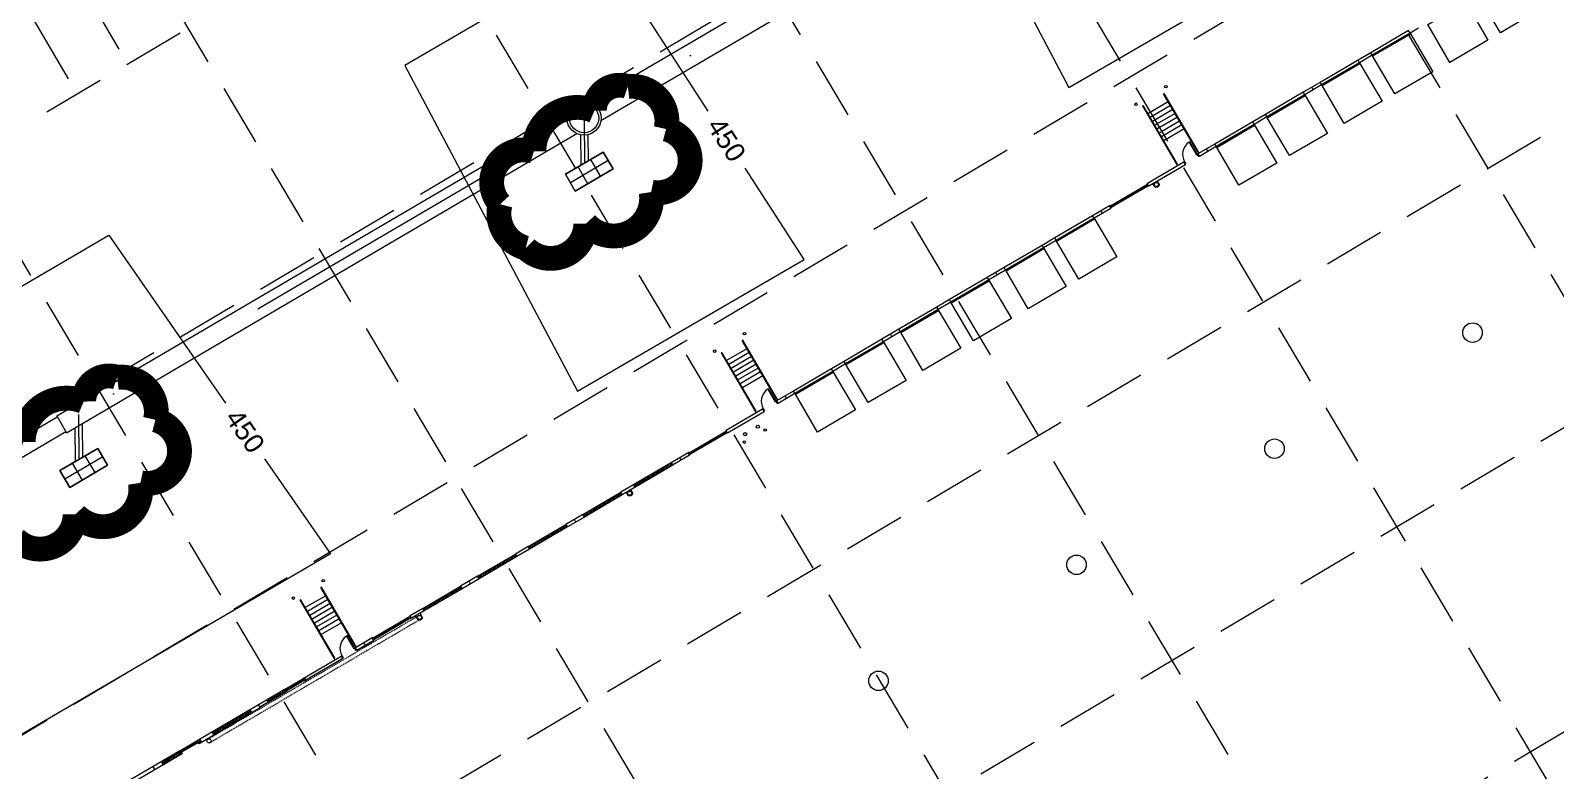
# Model space of a CAD drawing. Header units: inches. Extents: x 2527773 to 2531821, y 6906669 to 6910268.
# Drawn here: x 2529446.7 to 2529759, y 6909061.9 to 6909213.4 of the extents above; entities that cross this region are included whole.
import ezdxf
from ezdxf.enums import TextEntityAlignment as Align

# ---------------------------------------------------------------- set-up
doc = ezdxf.new("R2010")
doc.units = ezdxf.units.IN
doc.header["$MEASUREMENT"] = 0
for name, pattern in [('906-BP-01$0$HIDDEN', [0.1143, 0.0762, -0.0381]), ('DGN Style 4', [136.947622, 68.431042, -34.215521, 0.085539, -34.215521]), ('HIDDEN', [0.009525, 0.00635, -0.003175])]:
    doc.linetypes.add(name, pattern=pattern)
for name, color, linetype, lineweight in [('CE-GRADE-25128 - CE-GRAD-CONT-MAJR-LABL-STD1', 1, 'Continuous', 30), ('CE-GRADE-25128 - CE-GRAD-CONT-MAJR-LINE', 1, 'Continuous', 80), ('CE-PUTIL-25128 - CE-UTIL-STRM-INLT', 251, 'Continuous', 13), ('CE-PUTIL-25128 - CE-UTIL-STRM-RCP-CL3-48IN', 251, 'DGN Style 4', 13), ('CE-PUTIL-25128 - CE-UTIL-STRM-WALL', 251, 'Continuous', 13), ('CE-SITE-25128 - 906-BP-01$0$A-BOLLARD', 251, 'Continuous', 0), ('CE-SITE-25128 - 906-BP-01$0$A-DOCK DOOR LINE', 251, 'Continuous', 0), ('CE-SITE-25128 - 906-BP-01$0$A-DOCK-LEVELER', 251, 'Continuous', 0), ('CE-SITE-25128 - 906-BP-01$0$A-DOOR', 251, 'Continuous', 0), ('CE-SITE-25128 - 906-BP-01$0$A-DOOR-SHELL', 251, 'Continuous', 0), ('CE-SITE-25128 - 906-BP-01$0$A-FLOR', 251, 'Continuous', 0), ('CE-SITE-25128 - 906-BP-01$0$A-FLOR-STRS', 251, 'Continuous', 0), ('CE-SITE-25128 - 906-BP-01$0$A-GLAZ', 251, 'Continuous', 0), ('CE-SITE-25128 - 906-BP-01$0$A-KNOCKOUT-PANELS', 251, 'Continuous', 0), ('CE-SITE-25128 - 906-BP-01$0$A-WALL-SHELL', 251, 'Continuous', 0), ('CE-SITE-25128 - 906-BP-01$0$P-FIXT', 251, 'Continuous', 0), ('CE-SITE-25128 - a-paving', 251, 'Continuous', 0), ('CE-SITE-25128 - a-stripes', 251, 'Continuous', 0)]:
    doc.layers.add(name, color=color, linetype=linetype, lineweight=lineweight)
doc.layers.add('GRID', color=254, linetype='HIDDEN')
doc.layers.add('LEGEND', color=7, linetype='Continuous')
doc.styles.get("Standard").update_dxf_attribs({"font": 'ARIAL.TTF'})

# ---------------------------------------------------------------- blocks, each defined once
blk = doc.blocks.new('906-BP-01$0$A$C3CD811FF_2')
at = {"layer": 'CE-SITE-25128 - 906-BP-01$0$A-BOLLARD', "ltscale": 0.273403}
for centre in [(-1.961, 4.224), (-3.823, 3.132)]:
    blk.add_circle(centre, 0.0762, dxfattribs=at)
at = {"layer": 'CE-SITE-25128 - 906-BP-01$0$A-FLOR-STRS', "ltscale": 0.273403}
for p, q in [((-3.406, 3.023), (-3.374, 3.042)), ((-1.216, -0.713), (-3.406, 3.023)), ((-1.235, -0.606), (-3.374, 3.042)), ((-1.807, 3.283), (-3.078, 2.538)), ((-1.666, 3.042), (-2.937, 2.297)), ((-2.07, 3.807), (-2.103, 3.787)), ((0.036, 0.139), (-2.103, 3.787)), ((0.121, 0.071), (-2.07, 3.807)), ((-1.525, 2.801), (-2.795, 2.056)), ((-1.383, 2.56), (-2.654, 1.815)), ((-1.242, 2.319), (-2.513, 1.574)), ((-1.101, 2.078), (-2.372, 1.333)), ((-0.959, 1.837), (-2.23, 1.092)), ((-0.818, 1.596), (-2.089, 0.851)), ((0.036, 0.139), (0.069, 0.158)), ((-1.268, -0.625), (-1.235, -0.606))]:
    blk.add_line(p, q, dxfattribs=at)

msp = doc.modelspace()

# ---------------------------------------------------------------- hatches: boundary and pattern name
at = {"layer": 'CE-SITE-25128 - 906-BP-01$0$A-KNOCKOUT-PANELS', "lineweight": 0, "ltscale": 0.273403}
h = msp.add_hatch(dxfattribs=at)
h.set_pattern_fill('ANSI31', color=256, style=0)
h.set_pattern_definition([(75.381, (523.33693, 920.47266), (-0.25198581456, 0.065726627315), [])])
h.paths.add_polyline_path([(2529570.17, 6909120.34), (2529577.94, 6909124.9), (2529578.24, 6909124.38), (2529570.48, 6909119.82)], flags=16)
h = msp.add_hatch(dxfattribs=at)
h.set_pattern_fill('ANSI31', color=256, style=0)
h.set_pattern_definition([(75.381, (512.98476, 914.4037), (-0.25198581456, 0.065726627315), [])])
h.paths.add_polyline_path([(2529559.82, 6909114.28), (2529567.58, 6909118.83), (2529567.89, 6909118.31), (2529560.13, 6909113.75)], flags=16)
h = msp.add_hatch(dxfattribs=at)
h.set_pattern_fill('ANSI31', color=256, style=0)
h.set_pattern_definition([(75.381, (501.7699, 907.82897), (-0.25198581456, 0.065726627315), [])])
h.paths.add_polyline_path([(2529548.61, 6909107.7), (2529556.37, 6909112.25), (2529556.68, 6909111.73), (2529548.91, 6909107.18)], flags=16)
h = msp.add_hatch(dxfattribs=at)
h.set_pattern_fill('ANSI31', color=256, style=0)
h.set_pattern_definition([(75.381, (491.41772, 901.76), (-0.25198581456, 0.065726627315), [])])
h.paths.add_polyline_path([(2529538.25, 6909101.63), (2529546.02, 6909106.18), (2529546.32, 6909105.66), (2529538.56, 6909101.11)], flags=16)
h = msp.add_hatch(dxfattribs=at)
h.set_pattern_fill('ANSI31', color=256, style=0)
h.set_pattern_definition([(75.381, (480.20286, 895.18528), (-0.25198581456, 0.065726627315), [])])
h.paths.add_polyline_path([(2529527.04, 6909095.06), (2529534.8, 6909099.61), (2529535.11, 6909099.09), (2529527.34, 6909094.54)], flags=16)
h = msp.add_hatch(dxfattribs=at)
h.set_pattern_fill('ANSI31', color=256, style=0)
h.set_pattern_definition([(75.381, (448.28365, 876.4726), (-0.25198581456, 0.065726627315), [])])
h.paths.add_polyline_path([(2529502.45, 6909080.64), (2529502.76, 6909080.12), (2529503.19, 6909080.38), (2529502.88, 6909080.9)], flags=16)
h.paths.add_polyline_path([(2529499.31, 6909078.1), (2529499, 6909078.62), (2529495.12, 6909076.34), (2529495.43, 6909075.82)], flags=16)
h = msp.add_hatch(dxfattribs=at)
h.set_pattern_fill('ANSI31', color=256, style=0)
h.set_pattern_definition([(255.381, (444.52737, 874.97082), (0.25198581456, -0.065726627315), [])])
h.paths.add_polyline_path([(2529491.67, 6909074.32), (2529483.9, 6909069.77), (2529484.29, 6909069.1), (2529492.06, 6909073.66)], flags=16)
h = msp.add_hatch(dxfattribs=at)
h.set_pattern_fill('ANSI31', color=256, style=0)
h.set_pattern_definition([(255.381, (434.1752, 868.90185), (0.25198581456, -0.065726627315), [])])
h.paths.add_polyline_path([(2529480.88, 6909068), (2529481.27, 6909067.33), (2529481.71, 6909067.59), (2529481.32, 6909068.25)], flags=16)
h.paths.add_polyline_path([(2529477.82, 6909065.31), (2529477.43, 6909065.98), (2529473.55, 6909063.7), (2529473.94, 6909063.04)], flags=16)

# ---------------------------------------------------------------- linework, layer by layer
at = {"layer": 'CE-GRADE-25128 - CE-GRAD-CONT-MAJR-LINE', "color": 35, "linetype": 'Continuous', "lineweight": 0, "flags": 128}
for points in [[(2529686.82, 6909257.92), (2529665.95, 6909290.17), (2529625.25, 6909266.39), (2529659.35, 6909201.71), (2529705.75, 6909228.69), (2529694.41, 6909246.2)], [(2529585.46, 6909196.91), (2529564.08, 6909229.97), (2529523.38, 6909206.2), (2529558.73, 6909139.53), (2529605.13, 6909166.51), (2529593.05, 6909185.19)], [(2529494.66, 6909125.66), (2529508.18, 6909106.25), (2529442.54, 6909067.88), (2529405.41, 6909137.97), (2529462.74, 6909171.48), (2529486.68, 6909137.11)]]:
    msp.add_lwpolyline(points, dxfattribs=at)
at = {"layer": 'CE-PUTIL-25128 - CE-UTIL-STRM-INLT', "color": 5, "extrusion": (0, 0, -1)}
for p, q in [((2529565.03, 6909186.79), (2529557.26, 6909182.23)), ((2529563.45, 6909183.54), (2529561.43, 6909186.99)), ((2529560.86, 6909182.03), (2529558.84, 6909185.48)), ((2529461.51, 6909126.09), (2529453.74, 6909121.54)), ((2529457.34, 6909121.33), (2529455.32, 6909124.79)), ((2529459.93, 6909122.85), (2529457.91, 6909126.3))]:
    msp.add_line(p, q, dxfattribs=at)
at = {"layer": 'CE-PUTIL-25128 - CE-UTIL-STRM-INLT', "color": 5, "flags": 128}
for points in [[(2529566.04, 6909185.06), (2529564.01, 6909188.51), (2529556.25, 6909183.96), (2529558.27, 6909180.51)], [(2529462.52, 6909124.37), (2529460.49, 6909127.82), (2529452.73, 6909123.27), (2529454.75, 6909119.82)]]:
    msp.add_lwpolyline(points, close=True, dxfattribs=at)
at = {"layer": 'CE-PUTIL-25128 - CE-UTIL-STRM-INLT', "color": 5, "lineweight": 0}
for radius in [3.5, 3]:
    msp.add_circle((2529560.07, 6909195.47), radius, dxfattribs=at)
at = {"layer": 'CE-PUTIL-25128 - CE-UTIL-STRM-RCP-CL3-48IN', "color": 5, "lineweight": 0}
for p, q in [((2529560.07, 6909195.47), (2529560.13, 6909186.24)), ((2529456.55, 6909134.78), (2529456.61, 6909125.54))]:
    msp.add_line(p, q, dxfattribs=at)
at = {"layer": 'CE-PUTIL-25128 - CE-UTIL-STRM-RCP-CL3-48IN', "color": 5, "lineweight": 0, "flags": 128}
msp.add_lwpolyline([(2530918.43, 6908915.77), (2530890.12, 6908963.09), (2530239.22, 6909451.42, 0.302205), (2530018.05, 6909463.97), (2528753.12, 6908722.39, 0.415961), (2528717.73, 6908585.03), (2528785.5, 6908471), (2528781.08, 6908463.12)], format="xyb", dxfattribs=at)
at = {"layer": 'CE-PUTIL-25128 - CE-UTIL-STRM-WALL', "color": 5, "lineweight": 0}
for p, q in [((2529867.18, 6909378.13), (2529561.25, 6909198.77)), ((2529869.46, 6909374.25), (2529563.52, 6909194.89)), ((2529452.09, 6909134.48), (2529556.58, 6909195.75)), ((2529454.11, 6909131.03), (2529558.61, 6909192.29)), ((2529559.34, 6909192.05), (2529559.39, 6909185.8)), ((2529560.84, 6909192.06), (2529560.88, 6909186.67)), ((2529147.58, 6908955.67), (2529452.21, 6909134.27)), ((2529452.09, 6909134.48), (2529454.11, 6909131.03)), ((2529149.35, 6908952.65), (2529453.98, 6909131.25)), ((2529455.82, 6909132.03), (2529455.86, 6909125.11)), ((2529457.31, 6909132.91), (2529457.36, 6909125.98))]:
    msp.add_line(p, q, dxfattribs=at)
at = {"layer": 'CE-SITE-25128 - 906-BP-01$0$A-BOLLARD', "lineweight": 0, "ltscale": 0.273403}
for p, q in [((2529676.44, 6909181.95), (2529676.59, 6909182.03)), ((2529676.45, 6909181.94), (2529676.44, 6909181.95)), ((2529676.45, 6909181.94), (2529676.58, 6909182.02)), ((2529676.99, 6909181.32), (2529676.58, 6909182.02)), ((2529677, 6909181.33), (2529676.59, 6909182.03)), ((2529676.99, 6909181.32), (2529677.56, 6909181.37)), ((2529677, 6909181.33), (2529677.56, 6909181.38)), ((2529677.45, 6909182.54), (2529677.6, 6909182.62)), ((2529677.86, 6909181.84), (2529677.45, 6909182.54)), ((2529677.47, 6909182.53), (2529677.6, 6909182.61)), ((2529677.87, 6909181.84), (2529677.47, 6909182.53)), ((2529677.86, 6909181.84), (2529677.55, 6909181.37)), ((2529677.87, 6909181.84), (2529677.56, 6909181.37)), ((2529677.6, 6909182.61), (2529677.6, 6909182.62)), ((2529568.61, 6909118.73), (2529568.75, 6909118.81)), ((2529568.62, 6909118.72), (2529568.61, 6909118.73)), ((2529568.62, 6909118.72), (2529568.75, 6909118.8)), ((2529569.16, 6909118.11), (2529568.75, 6909118.81)), ((2529569.16, 6909118.1), (2529568.75, 6909118.8)), ((2529569.16, 6909118.11), (2529569.72, 6909118.16)), ((2529569.16, 6909118.1), (2529569.72, 6909118.15)), ((2529569.62, 6909119.32), (2529569.76, 6909119.4)), ((2529570.03, 6909118.62), (2529569.62, 6909119.32)), ((2529569.63, 6909119.31), (2529569.77, 6909119.39)), ((2529570.04, 6909118.62), (2529569.63, 6909119.31)), ((2529570.03, 6909118.62), (2529569.71, 6909118.15)), ((2529570.04, 6909118.62), (2529569.72, 6909118.15)), ((2529569.77, 6909119.39), (2529569.76, 6909119.4)), ((2529525.56, 6909093.3), (2529525.7, 6909093.38)), ((2529525.56, 6909093.29), (2529525.7, 6909093.37)), ((2529525.56, 6909093.29), (2529525.56, 6909093.3)), ((2529526.11, 6909092.68), (2529525.7, 6909093.38)), ((2529526.11, 6909092.68), (2529525.7, 6909093.38)), ((2529526.11, 6909092.67), (2529525.7, 6909093.37)), ((2529526.11, 6909092.67), (2529525.7, 6909093.37)), ((2529526.11, 6909092.68), (2529526.67, 6909092.73)), ((2529526.11, 6909092.67), (2529526.67, 6909092.72)), ((2529526.57, 6909093.89), (2529526.71, 6909093.97)), ((2529526.98, 6909093.19), (2529526.57, 6909093.89)), ((2529526.98, 6909093.19), (2529526.57, 6909093.89)), ((2529526.58, 6909093.88), (2529526.71, 6909093.96)), ((2529526.99, 6909093.19), (2529526.58, 6909093.88)), ((2529526.99, 6909093.19), (2529526.58, 6909093.88)), ((2529526.98, 6909093.19), (2529526.66, 6909092.72)), ((2529526.99, 6909093.19), (2529526.67, 6909092.72)), ((2529526.71, 6909093.96), (2529526.71, 6909093.97))]:
    msp.add_line(p, q, dxfattribs=at)
for centre, radius in [((2529742, 6909151.52), 2), ((2529597.15, 6909131.59), 0.25), ((2529592.9, 6909129.1), 0.25), ((2529701.45, 6909127.75), 2), ((2529660.91, 6909103.98), 2), ((2529620.36, 6909080.21), 2)]:
    msp.add_circle(centre, radius, dxfattribs=at)
at = {"layer": 'CE-SITE-25128 - 906-BP-01$0$A-DOCK DOOR LINE', "lineweight": 0, "ltscale": 0.273403}
for p, q in [((2529667.84, 6909177.51), (2529675.32, 6909181.89)), ((2529668.01, 6909177.22), (2529675.49, 6909181.6)), ((2529581.57, 6909126.93), (2529589.05, 6909131.31)), ((2529581.74, 6909126.64), (2529589.22, 6909131.03)), ((2529516.87, 6909089), (2529524.35, 6909093.38)), ((2529517.04, 6909088.71), (2529524.52, 6909093.1))]:
    msp.add_line(p, q, dxfattribs=at)
at = {"layer": 'CE-SITE-25128 - 906-BP-01$0$A-DOCK-LEVELER', "lineweight": 0, "ltscale": 0.273403, "flags": 128}
for points in [[(2529755.5, 6909217.47), (2529747.74, 6909212.92), (2529743.18, 6909220.69), (2529750.95, 6909225.24), (2529755.5, 6909217.47)], [(2529745.15, 6909211.4), (2529737.38, 6909206.85), (2529732.83, 6909214.62), (2529740.6, 6909219.17), (2529745.15, 6909211.4)], [(2529733.85, 6909204.97), (2529726.08, 6909200.42), (2529721.53, 6909208.19), (2529729.3, 6909212.74), (2529733.85, 6909204.97)], [(2529723.5, 6909198.9), (2529715.73, 6909194.35), (2529711.18, 6909202.12), (2529718.94, 6909206.67), (2529723.5, 6909198.9)], [(2529712.28, 6909192.33), (2529704.52, 6909187.78), (2529699.96, 6909195.54), (2529707.73, 6909200.09), (2529712.28, 6909192.33)], [(2529701.93, 6909186.26), (2529694.16, 6909181.71), (2529689.61, 6909189.47), (2529697.38, 6909194.02), (2529701.93, 6909186.26)], [(2529669.15, 6909167.04), (2529661.38, 6909162.49), (2529656.83, 6909170.25), (2529664.59, 6909174.81), (2529669.15, 6909167.04)], [(2529658.79, 6909160.97), (2529651.03, 6909156.42), (2529646.48, 6909164.19), (2529654.24, 6909168.74), (2529658.79, 6909160.97)], [(2529647.58, 6909154.4), (2529639.82, 6909149.85), (2529635.26, 6909157.61), (2529643.03, 6909162.16), (2529647.58, 6909154.4)], [(2529637.23, 6909148.33), (2529629.46, 6909143.78), (2529624.91, 6909151.54), (2529632.68, 6909156.09), (2529637.23, 6909148.33)], [(2529626.01, 6909141.75), (2529618.25, 6909137.2), (2529613.7, 6909144.97), (2529621.46, 6909149.52), (2529626.01, 6909141.75)], [(2529615.66, 6909135.69), (2529607.9, 6909131.13), (2529603.34, 6909138.9), (2529611.11, 6909143.45), (2529615.66, 6909135.69)]]:
    msp.add_lwpolyline(points, dxfattribs=at)
at = {"layer": 'CE-SITE-25128 - 906-BP-01$0$A-DOOR', "lineweight": 0, "ltscale": 0.273403}
for p, q in [((2529729.21, 6909212.88), (2529721.45, 6909208.33)), ((2529721.53, 6909208.19), (2529729.3, 6909212.74)), ((2529729.21, 6909212.88), (2529729.3, 6909212.74)), ((2529721.45, 6909208.33), (2529721.53, 6909208.19)), ((2529718.86, 6909206.81), (2529711.1, 6909202.26)), ((2529711.18, 6909202.12), (2529718.94, 6909206.67)), ((2529718.86, 6909206.81), (2529718.94, 6909206.67)), ((2529711.1, 6909202.26), (2529711.18, 6909202.12)), ((2529707.64, 6909200.24), (2529699.88, 6909195.69)), ((2529699.96, 6909195.54), (2529707.73, 6909200.09)), ((2529707.64, 6909200.24), (2529707.73, 6909200.09)), ((2529699.88, 6909195.69), (2529699.96, 6909195.54)), ((2529697.29, 6909194.17), (2529689.53, 6909189.62)), ((2529689.61, 6909189.47), (2529697.38, 6909194.02)), ((2529697.29, 6909194.17), (2529697.38, 6909194.02)), ((2529689.53, 6909189.62), (2529689.61, 6909189.47)), ((2529682.9, 6909186.43), (2529683.04, 6909186.51)), ((2529682.9, 6909186.43), (2529683.15, 6909186)), ((2529683.04, 6909186.51), (2529683.29, 6909186.08)), ((2529685.77, 6909188.11), (2529685.48, 6909187.95)), ((2529685.77, 6909188.11), (2529685.63, 6909188.03)), ((2529685.63, 6909188.03), (2529685.88, 6909187.6)), ((2529685.77, 6909188.11), (2529686.02, 6909187.68)), ((2529686.02, 6909187.68), (2529685.88, 6909187.6)), ((2529683.15, 6909186), (2529683.29, 6909186.08)), ((2529664.51, 6909174.95), (2529656.75, 6909170.4)), ((2529656.83, 6909170.25), (2529664.59, 6909174.81)), ((2529664.51, 6909174.95), (2529664.59, 6909174.81)), ((2529654.16, 6909168.88), (2529646.39, 6909164.33)), ((2529646.48, 6909164.19), (2529654.24, 6909168.74)), ((2529654.16, 6909168.88), (2529654.24, 6909168.74)), ((2529656.75, 6909170.4), (2529656.83, 6909170.25)), ((2529642.94, 6909162.31), (2529635.18, 6909157.75)), ((2529635.26, 6909157.61), (2529643.03, 6909162.16)), ((2529642.94, 6909162.31), (2529643.03, 6909162.16)), ((2529646.39, 6909164.33), (2529646.48, 6909164.19)), ((2529632.59, 6909156.24), (2529624.83, 6909151.69)), ((2529624.91, 6909151.54), (2529632.68, 6909156.09)), ((2529632.59, 6909156.24), (2529632.68, 6909156.09)), ((2529635.18, 6909157.75), (2529635.26, 6909157.61)), ((2529621.38, 6909149.66), (2529613.61, 6909145.11)), ((2529613.7, 6909144.97), (2529621.46, 6909149.52)), ((2529621.38, 6909149.66), (2529621.46, 6909149.52)), ((2529624.83, 6909151.69), (2529624.91, 6909151.54)), ((2529611.02, 6909143.59), (2529603.26, 6909139.04)), ((2529603.34, 6909138.9), (2529611.11, 6909143.45)), ((2529611.02, 6909143.59), (2529611.11, 6909143.45)), ((2529613.61, 6909145.11), (2529613.7, 6909144.97)), ((2529599.5, 6909137.54), (2529599.22, 6909137.37)), ((2529599.5, 6909137.54), (2529599.36, 6909137.46)), ((2529599.36, 6909137.46), (2529599.61, 6909137.02)), ((2529599.5, 6909137.54), (2529599.76, 6909137.11)), ((2529599.76, 6909137.11), (2529599.61, 6909137.02)), ((2529603.26, 6909139.04), (2529603.34, 6909138.9)), ((2529596.63, 6909135.85), (2529596.77, 6909135.94)), ((2529596.63, 6909135.85), (2529596.88, 6909135.42)), ((2529596.77, 6909135.94), (2529597.02, 6909135.51)), ((2529596.88, 6909135.42), (2529597.02, 6909135.51)), ((2529513.24, 6909086.97), (2529512.95, 6909086.8)), ((2529513.24, 6909086.96), (2529513.09, 6909086.88)), ((2529513.09, 6909086.88), (2529513.34, 6909086.45)), ((2529513.24, 6909086.96), (2529513.49, 6909086.53)), ((2529513.49, 6909086.53), (2529513.34, 6909086.45)), ((2529510.36, 6909085.28), (2529510.5, 6909085.36)), ((2529510.36, 6909085.28), (2529510.61, 6909084.85)), ((2529510.5, 6909085.36), (2529510.76, 6909084.93)), ((2529510.61, 6909084.85), (2529510.76, 6909084.93))]:
    msp.add_line(p, q, dxfattribs=at)
at = {"layer": 'CE-SITE-25128 - 906-BP-01$0$A-DOOR', "lineweight": 0, "ltscale": 0.273403, "flags": 128}
for points in [[(2529685.63, 6909188.03), (2529684.11, 6909190.62), (2529683.97, 6909190.53), (2529685.48, 6909187.95)], [(2529599.36, 6909137.46), (2529597.84, 6909140.04), (2529597.7, 6909139.96), (2529599.22, 6909137.37)], [(2529513.09, 6909086.88), (2529511.57, 6909089.47), (2529511.43, 6909089.38), (2529512.95, 6909086.8)]]:
    msp.add_lwpolyline(points, close=True, dxfattribs=at)
at = {"layer": 'CE-SITE-25128 - 906-BP-01$0$A-DOOR', "lineweight": 0, "ltscale": 0.273403}
for centre in [(2529685.64, 6909188.03), (2529599.37, 6909137.46), (2529513.1, 6909086.88)]:
    msp.add_arc(centre, 3.01, 123.723, 210.3121, dxfattribs=at)
at = {"layer": 'CE-SITE-25128 - 906-BP-01$0$A-DOOR-SHELL', "lineweight": 0, "ltscale": 0.273403}
for p, q in [((2529667.93, 6909177.36), (2529675.4, 6909181.75)), ((2529581.66, 6909126.79), (2529589.13, 6909131.17)), ((2529516.96, 6909088.86), (2529524.43, 6909093.24))]:
    msp.add_line(p, q, dxfattribs=at)
at = {"layer": 'CE-SITE-25128 - 906-BP-01$0$A-DOOR-SHELL', "lineweight": 0, "ltscale": 0.273403, "flags": 128}
for points in [[(2529675.42, 6909182.05), (2529675.28, 6909181.96), (2529675.53, 6909181.53), (2529675.67, 6909181.61)], [(2529667.8, 6909177.58), (2529667.66, 6909177.49), (2529667.91, 6909177.06), (2529668.05, 6909177.15)], [(2529589.15, 6909131.47), (2529589.01, 6909131.39), (2529589.26, 6909130.96), (2529589.4, 6909131.04)], [(2529581.53, 6909127), (2529581.39, 6909126.92), (2529581.64, 6909126.49), (2529581.78, 6909126.57)], [(2529524.45, 6909093.54), (2529524.31, 6909093.46), (2529524.56, 6909093.02), (2529524.7, 6909093.11)], [(2529516.83, 6909089.07), (2529516.69, 6909088.99), (2529516.94, 6909088.56), (2529517.08, 6909088.64)]]:
    msp.add_lwpolyline(points, close=True, dxfattribs=at)
at = {"layer": 'CE-SITE-25128 - 906-BP-01$0$A-FLOR', "lineweight": 0, "ltscale": 0.273403}
for p, q in [((2529728.91, 6909213.4), (2529721.14, 6909208.85)), ((2529718.55, 6909207.33), (2529710.79, 6909202.78)), ((2529707.34, 6909200.76), (2529699.58, 6909196.21)), ((2529696.99, 6909194.69), (2529689.22, 6909190.14)), ((2529664.21, 6909175.47), (2529656.44, 6909170.92)), ((2529653.85, 6909169.4), (2529646.09, 6909164.85)), ((2529642.64, 6909162.83), (2529634.87, 6909158.28)), ((2529632.29, 6909156.76), (2529624.52, 6909152.21)), ((2529621.07, 6909150.18), (2529613.31, 6909145.63)), ((2529610.72, 6909144.11), (2529602.95, 6909139.56))]:
    msp.add_line(p, q, dxfattribs=at)
at = {"layer": 'CE-SITE-25128 - 906-BP-01$0$A-GLAZ', "lineweight": 0, "ltscale": 0.273403}
for p, q in [((2529502.35, 6909080.48), (2529499.19, 6909078.63)), ((2529499.28, 6909078.47), (2529502.45, 6909080.32)), ((2529502.54, 6909080.16), (2529499.38, 6909078.31)), ((2529480.78, 6909067.84), (2529477.62, 6909065.99)), ((2529477.71, 6909065.82), (2529480.88, 6909067.68)), ((2529480.97, 6909067.52), (2529477.81, 6909065.66))]:
    msp.add_line(p, q, dxfattribs=at)
at = {"layer": 'CE-SITE-25128 - 906-BP-01$0$A-GLAZ', "lineweight": 0, "ltscale": 0.273403, "flags": 128}
for points in [[(2529502.35, 6909080.48), (2529502.54, 6909080.16), (2529502.68, 6909080.25), (2529502.49, 6909080.57)], [(2529499.04, 6909078.55), (2529499.23, 6909078.22), (2529499.38, 6909078.31), (2529499.19, 6909078.63)], [(2529480.78, 6909067.84), (2529480.97, 6909067.52), (2529481.12, 6909067.6), (2529480.93, 6909067.92)], [(2529477.48, 6909065.9), (2529477.67, 6909065.58), (2529477.81, 6909065.66), (2529477.62, 6909065.99)]]:
    msp.add_lwpolyline(points, close=True, dxfattribs=at)
at = {"layer": 'CE-SITE-25128 - 906-BP-01$0$A-KNOCKOUT-PANELS', "lineweight": 0, "ltscale": 0.273403, "flags": 128}
for points in [[(2529570.17, 6909120.34), (2529577.94, 6909124.9), (2529578.24, 6909124.38), (2529570.48, 6909119.82)], [(2529559.82, 6909114.28), (2529567.58, 6909118.83), (2529567.89, 6909118.31), (2529560.13, 6909113.75)], [(2529548.61, 6909107.7), (2529556.37, 6909112.25), (2529556.68, 6909111.73), (2529548.91, 6909107.18)], [(2529538.25, 6909101.63), (2529546.02, 6909106.18), (2529546.32, 6909105.66), (2529538.56, 6909101.11)], [(2529527.04, 6909095.06), (2529534.8, 6909099.61), (2529535.11, 6909099.09), (2529527.34, 6909094.54)], [(2529483.9, 6909069.77), (2529491.67, 6909074.32), (2529492.06, 6909073.66), (2529484.29, 6909069.1)]]:
    msp.add_lwpolyline(points, close=True, dxfattribs=at)
for points in [[(2529502.45, 6909080.64), (2529502.88, 6909080.9), (2529503.19, 6909080.38), (2529502.76, 6909080.12)], [(2529499.31, 6909078.1), (2529495.43, 6909075.82), (2529495.12, 6909076.34), (2529499, 6909078.62)], [(2529480.88, 6909068), (2529481.32, 6909068.25), (2529481.71, 6909067.59), (2529481.27, 6909067.33)], [(2529477.82, 6909065.31), (2529473.94, 6909063.04), (2529473.55, 6909063.7), (2529477.43, 6909065.98)]]:
    msp.add_lwpolyline(points, dxfattribs=at)
at = {"layer": 'CE-SITE-25128 - 906-BP-01$0$A-WALL-SHELL', "lineweight": 0, "ltscale": 0.273403}
for p, q in [((2529729.21, 6909212.88), (2529728.91, 6909213.4)), ((2529730.94, 6909213.89), (2529729.21, 6909212.88)), ((2529721.14, 6909208.85), (2529718.55, 6909207.33)), ((2529721.45, 6909208.33), (2529718.86, 6909206.81)), ((2529721.45, 6909208.33), (2529721.14, 6909208.85)), ((2529718.86, 6909206.81), (2529718.55, 6909207.33)), ((2529710.79, 6909202.78), (2529707.34, 6909200.76)), ((2529711.1, 6909202.26), (2529707.64, 6909200.24)), ((2529711.1, 6909202.26), (2529710.79, 6909202.78)), ((2529707.64, 6909200.24), (2529707.34, 6909200.76)), ((2529709.37, 6909201.25), (2529709.06, 6909201.77)), ((2529699.58, 6909196.21), (2529696.99, 6909194.69)), ((2529699.88, 6909195.69), (2529697.29, 6909194.17)), ((2529699.88, 6909195.69), (2529699.58, 6909196.21)), ((2529697.29, 6909194.17), (2529696.99, 6909194.69)), ((2529689.22, 6909190.14), (2529685.77, 6909188.11)), ((2529689.53, 6909189.62), (2529686.08, 6909187.59)), ((2529689.53, 6909189.62), (2529689.22, 6909190.14)), ((2529682.9, 6909186.43), (2529675.42, 6909182.05)), ((2529682.9, 6909186.43), (2529683.2, 6909185.91)), ((2529685.77, 6909188.11), (2529686.08, 6909187.59)), ((2529687.8, 6909188.61), (2529687.5, 6909189.13)), ((2529683.2, 6909185.91), (2529675.73, 6909181.52)), ((2529675.73, 6909181.52), (2529675.42, 6909182.05)), ((2529667.66, 6909177.49), (2529664.21, 6909175.47)), ((2529667.96, 6909176.97), (2529664.51, 6909174.95)), ((2529667.96, 6909176.97), (2529667.66, 6909177.49)), ((2529664.51, 6909174.95), (2529664.21, 6909175.47)), ((2529666.24, 6909175.96), (2529665.93, 6909176.48)), ((2529656.44, 6909170.92), (2529653.85, 6909169.4)), ((2529656.75, 6909170.4), (2529656.44, 6909170.92)), ((2529654.16, 6909168.88), (2529653.85, 6909169.4)), ((2529656.75, 6909170.4), (2529654.16, 6909168.88)), ((2529646.09, 6909164.85), (2529642.64, 6909162.83)), ((2529646.39, 6909164.33), (2529646.09, 6909164.85)), ((2529642.94, 6909162.31), (2529642.64, 6909162.83)), ((2529646.39, 6909164.33), (2529642.94, 6909162.31)), ((2529644.67, 6909163.32), (2529644.36, 6909163.84)), ((2529634.87, 6909158.28), (2529632.29, 6909156.76)), ((2529635.18, 6909157.75), (2529634.87, 6909158.28)), ((2529632.59, 6909156.24), (2529632.29, 6909156.76)), ((2529635.18, 6909157.75), (2529632.59, 6909156.24)), ((2529624.52, 6909152.21), (2529621.07, 6909150.18)), ((2529624.83, 6909151.69), (2529624.52, 6909152.21)), ((2529621.38, 6909149.66), (2529621.07, 6909150.18)), ((2529624.83, 6909151.69), (2529621.38, 6909149.66)), ((2529623.1, 6909150.67), (2529622.8, 6909151.2)), ((2529613.31, 6909145.63), (2529610.72, 6909144.11)), ((2529611.02, 6909143.59), (2529610.72, 6909144.11)), ((2529613.61, 6909145.11), (2529611.02, 6909143.59)), ((2529613.61, 6909145.11), (2529613.31, 6909145.63)), ((2529602.95, 6909139.56), (2529599.5, 6909137.54)), ((2529603.26, 6909139.04), (2529602.95, 6909139.56)), ((2529599.5, 6909137.54), (2529599.81, 6909137.02)), ((2529603.26, 6909139.04), (2529599.81, 6909137.02)), ((2529601.53, 6909138.03), (2529601.23, 6909138.55)), ((2529596.63, 6909135.85), (2529589.15, 6909131.47)), ((2529596.93, 6909135.33), (2529589.46, 6909130.95)), ((2529596.63, 6909135.85), (2529596.93, 6909135.33)), ((2529589.46, 6909130.95), (2529589.15, 6909131.47)), ((2529581.53, 6909127), (2529567.58, 6909118.83)), ((2529581.69, 6909126.4), (2529567.89, 6909118.31)), ((2529578.24, 6909124.38), (2529577.94, 6909124.9)), ((2529579.97, 6909125.39), (2529579.66, 6909125.91)), ((2529581.69, 6909126.4), (2529581.39, 6909126.92)), ((2529567.89, 6909118.31), (2529567.58, 6909118.83)), ((2529570.48, 6909119.82), (2529570.17, 6909120.34)), ((2529559.82, 6909114.28), (2529556.37, 6909112.25)), ((2529556.68, 6909111.73), (2529556.37, 6909112.25)), ((2529560.13, 6909113.75), (2529556.68, 6909111.73)), ((2529558.4, 6909112.74), (2529558.1, 6909113.26)), ((2529560.13, 6909113.75), (2529559.82, 6909114.28)), ((2529548.61, 6909107.7), (2529546.02, 6909106.18)), ((2529546.32, 6909105.66), (2529546.02, 6909106.18)), ((2529548.91, 6909107.18), (2529546.32, 6909105.66)), ((2529548.91, 6909107.18), (2529548.61, 6909107.7)), ((2529538.25, 6909101.63), (2529534.8, 6909099.61)), ((2529535.11, 6909099.09), (2529534.8, 6909099.61)), ((2529538.56, 6909101.11), (2529535.11, 6909099.09)), ((2529536.83, 6909100.1), (2529536.53, 6909100.62)), ((2529538.56, 6909101.11), (2529538.25, 6909101.63)), ((2529527.04, 6909095.06), (2529524.45, 6909093.54)), ((2529524.76, 6909093.02), (2529524.45, 6909093.54)), ((2529527.34, 6909094.54), (2529524.76, 6909093.02)), ((2529527.34, 6909094.54), (2529527.04, 6909095.06)), ((2529516.69, 6909088.99), (2529513.24, 6909086.96)), ((2529513.24, 6909086.96), (2529513.54, 6909086.44)), ((2529516.99, 6909088.47), (2529513.54, 6909086.44)), ((2529515.27, 6909087.46), (2529514.96, 6909087.98)), ((2529516.99, 6909088.47), (2529516.69, 6909088.99)), ((2529502.45, 6909080.64), (2529510.36, 6909085.28)), ((2529510.67, 6909084.76), (2529502.76, 6909080.12)), ((2529510.36, 6909085.28), (2529510.67, 6909084.76)), ((2529502.76, 6909080.12), (2529502.45, 6909080.64)), ((2529480.88, 6909068), (2529499, 6909078.62)), ((2529499.31, 6909078.1), (2529493.7, 6909074.81)), ((2529499.31, 6909078.1), (2529499, 6909078.62)), ((2529499.31, 6909078.1), (2529499, 6909078.62)), ((2529493.78, 6909074.67), (2529481.27, 6909067.33)), ((2529492.06, 6909073.66), (2529491.67, 6909074.32)), ((2529493.7, 6909074.81), (2529493.39, 6909075.33)), ((2529493.78, 6909074.67), (2529493.39, 6909075.33)), ((2529493.7, 6909074.81), (2529493.78, 6909074.67)), ((2529481.27, 6909067.33), (2529480.88, 6909068)), ((2529477.43, 6909065.98), (2529466.21, 6909059.4)), ((2529477.82, 6909065.31), (2529466.6, 6909058.73)), ((2529477.82, 6909065.31), (2529477.43, 6909065.98)), ((2529472.22, 6909062.02), (2529471.83, 6909062.69))]:
    msp.add_line(p, q, dxfattribs=at)
at = {"layer": 'CE-SITE-25128 - 906-BP-01$0$P-FIXT', "linetype": '906-BP-01$0$HIDDEN', "lineweight": 0, "ltscale": 0.273403}
for p, q in [((2529483.04, 6909068.28), (2529526.17, 6909093.57)), ((2529483.46, 6909067.56), (2529526.59, 6909092.85))]:
    msp.add_line(p, q, dxfattribs=at)
at = {"layer": 'CE-SITE-25128 - 906-BP-01$0$P-FIXT', "lineweight": 0, "ltscale": 0.273403}
for centre, radius in [((2529677.27, 6909181.86), 0.417), ((2529593.05, 6909130.73), 0.333), ((2529595.65, 6909132.26), 0.333), ((2529569.43, 6909118.64), 0.417), ((2529526.38, 6909093.21), 0.417), ((2529483.25, 6909067.92), 0.417)]:
    msp.add_circle(centre, radius, dxfattribs=at)
at = {"layer": 'CE-SITE-25128 - a-paving', "color": 5, "lineweight": 0, "ltscale": 0.273403, "flags": 128}
for points in [[(2529556.25, 6909183.96), (2529564.01, 6909188.51), (2529566.04, 6909185.06), (2529558.27, 6909180.51)], [(2529452.73, 6909123.26), (2529460.5, 6909127.81), (2529462.52, 6909124.36), (2529454.75, 6909119.81)]]:
    msp.add_lwpolyline(points, close=True, dxfattribs=at)
at = {"layer": 'CE-SITE-25128 - a-stripes', "lineweight": 0, "ltscale": 0.273403}
for p, q in [((2529464.85, 6909209.59), (2529437.04, 6909257.04)), ((2529454.5, 6909203.52), (2529426.68, 6909250.97))]:
    msp.add_line(p, q, dxfattribs=at)
at = {"layer": 'GRID', "color": 252, "linetype": 'HIDDEN', "lineweight": 0, "ltscale": 2000}
for p, q in [((2527959.52, 6908311.58), (2530814.21, 6910006.82)), ((2527986.87, 6908265.54), (2530841.55, 6909960.78)), ((2528014.21, 6908219.5), (2530868.89, 6909914.74)), ((2528041.55, 6908173.45), (2530896.24, 6909868.69)), ((2528068.89, 6908127.41), (2530923.58, 6909822.65)), ((2528096.24, 6908081.37), (2530950.92, 6909776.61)), ((2529553.76, 6909507.43), (2530510.87, 6907895.71)), ((2529507.71, 6909480.09), (2530464.82, 6907868.37)), ((2529461.67, 6909452.75), (2530418.78, 6907841.03)), ((2529415.63, 6909425.4), (2530372.74, 6907813.68)), ((2529369.58, 6909398.06), (2530326.69, 6907786.34)), ((2529323.54, 6909370.72), (2530280.65, 6907759))]:
    msp.add_line(p, q, dxfattribs=at)
at = {"layer": 'LEGEND', "color": 170, "ltscale": 100, "const_width": 5.08}
for points in [[(2529549.8, 6909188.66, 0.520567), (2529549.8, 6909188.66, 0.765195), (2529542.88, 6909177.83, 0.417879), (2529548.13, 6909168.85, 0.6649), (2529560.44, 6909173.83, 0.744833), (2529573.8, 6909180.32, 0.975642), (2529576.86, 6909193.22, 0.520567), (2529569.03, 6909201.91, 0.520567), (2529562.18, 6909196.95, 0.540264), (2529549.8, 6909188.66)], [(2529445.24, 6909129.12, 0.520567), (2529445.24, 6909129.12, 0.765195), (2529438.32, 6909118.29, 0.417879), (2529443.57, 6909109.31, 0.6649), (2529455.87, 6909114.29, 0.744833), (2529469.23, 6909120.78, 0.975642), (2529472.3, 6909133.67, 0.520567), (2529464.47, 6909142.37, 0.520567), (2529457.62, 6909137.41, 0.540264), (2529445.24, 6909129.12)]]:
    msp.add_lwpolyline(points, format="xyb", close=True, dxfattribs=at)

# ---------------------------------------------------------------- block references
at = {"layer": 'CE-SITE-25128 - 906-BP-01$0$A-FLOR-STRS', "lineweight": 0, "ltscale": 0.273403, "xscale": 3.280833333333333, "yscale": 3.280833333333333, "zscale": 3.280833333333333}
for p in [(2529685.63, 6909188.03), (2529599.36, 6909137.46), (2529513.09, 6909086.88)]:
    msp.add_blockref('906-BP-01$0$A$C3CD811FF_2', p, dxfattribs=at)

# ---------------------------------------------------------------- texts
at = {"layer": 'CE-GRADE-25128 - CE-GRAD-CONT-MAJR-LABL-STD1', "color": 35, "linetype": 'Continuous', "lineweight": 0}
for rotation, p in [(302.8949, (2529589.26, 6909191.05)), (304.8603, (2529490.67, 6909131.38))]:
    msp.add_text('450', height=4, rotation=rotation, dxfattribs=at).set_placement(p, align=Align.MIDDLE_CENTER)

doc.saveas('drawing.dxf')
